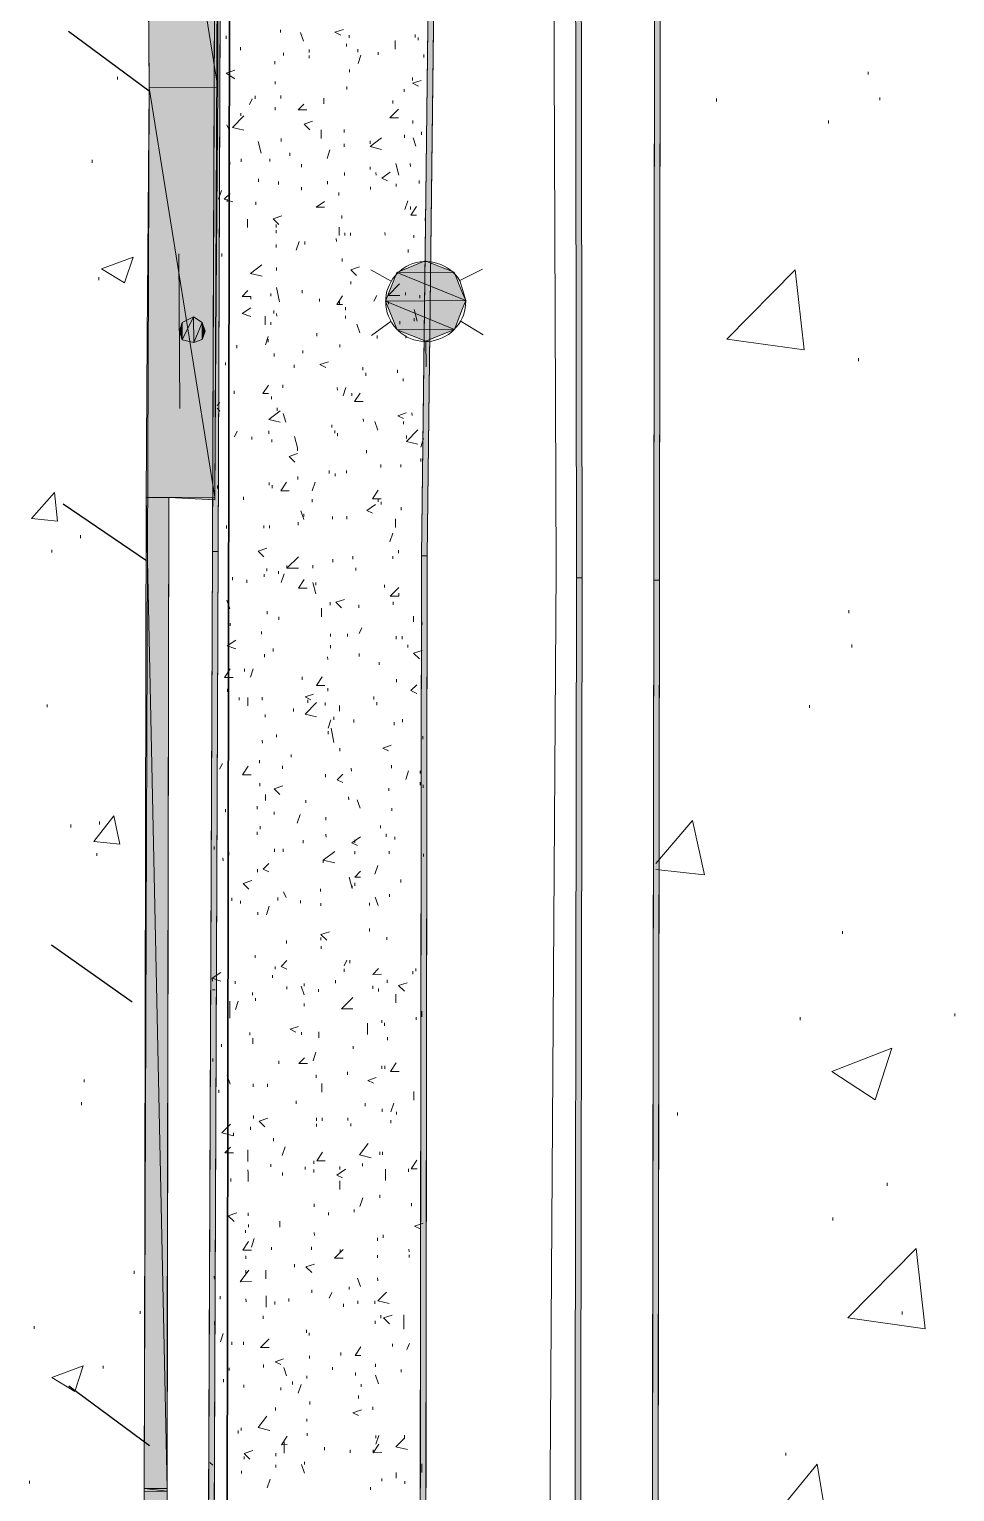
# Model space of a CAD drawing. Header units: inches. Extents: x -5728 to 15181, y 9834 to 15140.
# Drawn here: x 6608.5 to 6866.9, y 11357.5 to 11766 of the extents above; entities that cross this region are included whole.
import ezdxf

# ---------------------------------------------------------------- set-up
doc = ezdxf.new("R2010")
doc.units = ezdxf.units.IN
doc.header["$MEASUREMENT"] = 0
doc.linetypes.add('IMPORT-DASHEDX2 _4_', pattern=[0.1125, 0.075, -0.0375])
for name, color, linetype, lineweight in [('PDF_Geometry', 1, 'Continuous', 9), ('PDF_Solid Fills', 1, 'Continuous', 9), ('site plan converted for PDF_dwg', 1, 'Continuous', 9)]:
    doc.layers.add(name, color=color, linetype=linetype, lineweight=lineweight)

# ---------------------------------------------------------------- blocks, each defined once
blk = doc.blocks.new('site plan converted for PDF_dwg-1480341-SITE PLAN')
at = {"layer": 'PDF_Solid Fills', "linetype": 'IMPORT-DASHEDX2 _4_'}
for points in [[(4628.92, 1732.2), (4630.52, 1732.2), (4632.12, 2042.6), (4630.52, 2042.49), (4628.92, 1732.21)], [(4626.52, 1440.2), (4628.12, 1440.31), (4630.52, 1732.2), (4628.92, 1732.2), (4626.52, 1440.21)]]:
    blk.add_hatch(color=147, dxfattribs=at).paths.add_polyline_path(points, flags=0)
at = {"layer": 'PDF_Solid Fills'}
for points in [[(4527.32, 1740.2), (4528.92, 1740.2), (4532.12, 2041), (4530.52, 2041), (4527.96, 1799.89)], [(4585.72, 1738.6), (4587.32, 1738.6), (4592.92, 2041), (4591.32, 2041), (4586.85, 1799.5)], [(4650.52, 1731.4), (4652.12, 1731.4), (4654.52, 2039.4), (4652.92, 2039.4), (4652.32, 1962.62)], [(4524.12, 1441), (4525.72, 1441), (4528.92, 1740.2), (4527.32, 1740.2), (4524.46, 1472.79)], [(4583.32, 1441), (4584.92, 1441), (4587.32, 1738.6), (4585.72, 1738.6), (4583.57, 1472.39)], [(4648.12, 1438.6), (4649.72, 1438.6), (4652.12, 1731.4), (4650.52, 1731.4), (4648.39, 1471.96)]]:
    blk.add_hatch(color=147, dxfattribs=at).paths.add_polyline_path(points, flags=0)
at = {"layer": 'PDF_Solid Fills', "lineweight": 15}
for points in [[(4510.52, 1869.8), (4529.72, 1869.8), (4510.52, 1994.6), (4510.52, 1881.79)], [(4529.72, 1869.8), (4510.52, 1994.6), (4530.52, 1994.6), (4529.8, 1881.66)], [(4508.92, 1755.4), (4528.12, 1755.4), (4510.52, 1869.8), (4509.54, 1800.01)], [(4528.12, 1755.4), (4510.52, 1869.8), (4529.72, 1869.8), (4528.74, 1799.89)], [(4579.32, 1817.8), (4595.32, 1817.8), (4587.32, 1821)], [(4576.12, 1809.8), (4598.52, 1809.8), (4579.32, 1817.8)], [(4598.52, 1809.8), (4579.32, 1817.8), (4595.32, 1817.8), (4597.69, 1811.88)], [(4579.32, 1801.8), (4595.32, 1801.8), (4576.12, 1809.8)], [(4595.32, 1801.8), (4576.12, 1809.8), (4598.52, 1809.8), (4597.66, 1807.65)], [(4522.52, 1798.6), (4522.52, 1805.8), (4519.32, 1799.4)], [(4519.32, 1799.4), (4519.32, 1804.2), (4522.52, 1805.8), (4519.59, 1799.95)], [(4522.52, 1798.6), (4522.52, 1805.8), (4524.92, 1804.2), (4523.09, 1799.92)], [(4519.32, 1799.4), (4519.32, 1804.2), (4518.52, 1801.8), (4519.14, 1799.95)], [(4522.52, 1798.6), (4524.92, 1799.4), (4524.92, 1804.2), (4523.09, 1799.92)], [(4524.92, 1799.4), (4524.92, 1804.2), (4525.72, 1801.8), (4525.09, 1799.91)], [(4587.32, 1798.6), (4579.32, 1801.8), (4595.32, 1801.8), (4589.52, 1799.48)], [(4506.52, 1478.6), (4512.92, 1478.6), (4508.92, 1755.4), (4506.83, 1513.8)], [(4512.92, 1478.6), (4508.92, 1755.4), (4515.32, 1755.4), (4513.23, 1513.75)], [(4528.12, 1754.6), (4515.32, 1755.4), (4528.12, 1755.4)], [(4506.52, 1477.8), (4512.92, 1477.8), (4506.52, 1478.6)], [(4512.92, 1477.8), (4506.52, 1478.6), (4512.92, 1478.6)], [(4508.92, 1203.4), (4506.52, 1477.8), (4512.92, 1477.8), (4509.27, 1227.54)]]:
    blk.add_hatch(color=155, dxfattribs=at).paths.add_polyline_path(points, flags=0)
at = {"layer": 'PDF_Geometry', "color": 165, "lineweight": 25}
for p, q in [((4488.12, 1885.8), (4510.52, 1869)), ((4485.72, 1753.8), (4508.92, 1737.8)), ((4481.72, 1630.6), (4504.12, 1614.6)), ((4485.72, 1507.4), (4508.12, 1490.6))]:
    blk.add_line(p, q, dxfattribs=at)
at = {"layer": 'PDF_Geometry', "color": 155, "lineweight": 15}
for p, q in [((4532.12, 1884.2), (4532.12, 1883.4)), ((4547.32, 1885.8), (4547.32, 1885)), ((4553.72, 1882.6), (4552.92, 1885)), ((4566.52, 1884.2), (4566.52, 1883.4)), ((4584.92, 1884.2), (4584.92, 1883.4)), ((4585.72, 1883.4), (4585.72, 1882.6)), ((4536.12, 1881), (4536.12, 1880.2)), ((4548.12, 1879.4), (4548.12, 1878.6)), ((4555.32, 1880.2), (4555.32, 1879.4)), ((4565.72, 1881.8), (4565.72, 1881)), ((4568.92, 1880.2), (4568.92, 1879.4)), ((4574.52, 1879.4), (4574.52, 1878.6)), ((4579.32, 1880.2), (4579.32, 1882.6)), ((4545.72, 1877), (4545.72, 1876.2)), ((4555.32, 1878.6), (4555.32, 1877.8)), ((4568.92, 1876.2), (4569.72, 1878.6)), ((4587.32, 1878.6), (4587.32, 1877.8)), ((4501.72, 1873), (4501.72, 1872.2)), ((4545.72, 1871.4), (4545.72, 1870.6)), ((4566.52, 1874.6), (4566.52, 1873.8)), ((4584.12, 1872.2), (4584.12, 1871.4)), ((4711.32, 1873), (4711.32, 1872.2)), ((4540.12, 1867.4), (4540.12, 1866.6)), ((4547.32, 1867.4), (4547.32, 1866.6)), ((4565.72, 1869.8), (4565.72, 1869)), ((4581.72, 1869), (4581.72, 1868.2)), ((4538.52, 1865), (4539.32, 1866.6)), ((4545.72, 1864.2), (4545.72, 1863.4)), ((4578.52, 1865.8), (4578.52, 1865)), ((4668.92, 1865.8), (4668.92, 1865)), ((4714.52, 1865.8), (4714.52, 1865)), ((4532.92, 1857.8), (4532.12, 1859.4)), ((4536.12, 1862.6), (4536.12, 1861.8)), ((4584.12, 1860.2), (4584.12, 1859.4)), ((4700.12, 1859.4), (4700.12, 1858.6)), ((4547.32, 1855.4), (4547.32, 1854.6)), ((4558.52, 1855.4), (4558.52, 1857.8)), ((4564.92, 1857.8), (4564.92, 1857)), ((4581.72, 1856.2), (4581.72, 1855.4)), ((4584.92, 1853), (4584.12, 1855.4)), ((4586.52, 1857), (4586.52, 1856.2)), ((4541.72, 1851.4), (4540.92, 1854.6)), ((4549.72, 1851.4), (4549.72, 1850.6)), ((4560.12, 1849.8), (4560.92, 1852.2)), ((4564.92, 1853.8), (4564.92, 1853)), ((4572.12, 1854.6), (4572.12, 1853.8)), ((4494.52, 1849.8), (4494.52, 1849)), ((4532.92, 1849), (4532.92, 1848.2)), ((4536.12, 1849.8), (4536.12, 1849)), ((4544.12, 1849.8), (4544.12, 1849)), ((4552.92, 1848.2), (4552.92, 1847.4)), ((4572.12, 1847.4), (4572.12, 1846.6)), ((4580.12, 1845), (4579.32, 1848.2)), ((4583.32, 1848.2), (4583.32, 1847.4)), ((4540.92, 1844.2), (4540.92, 1843.4)), ((4546.52, 1843.4), (4546.52, 1842.6)), ((4560.12, 1843.4), (4560.12, 1842.6)), ((4564.92, 1845.8), (4564.92, 1845)), ((4573.72, 1845.8), (4573.72, 1845)), ((4579.32, 1842.6), (4579.32, 1841.8)), ((4585.72, 1843.4), (4585.72, 1842.6)), ((4529.72, 1838.6), (4530.52, 1841)), ((4532.12, 1838.6), (4532.12, 1837.8)), ((4552.92, 1841.8), (4552.92, 1841)), ((4563.32, 1840.2), (4563.32, 1839.4)), ((4572.12, 1841.8), (4572.12, 1841)), ((4540.12, 1837.8), (4540.12, 1837)), ((4581.72, 1835.4), (4582.52, 1837.8)), ((4583.32, 1836.2), (4583.32, 1835.4)), ((4537.72, 1830.6), (4537.72, 1833)), ((4545.72, 1831.4), (4545.72, 1830.6)), ((4563.32, 1828.2), (4563.32, 1830.6)), ((4564.12, 1833.8), (4564.12, 1833)), ((4587.32, 1833), (4587.32, 1832.2)), ((4545.72, 1829.8), (4545.72, 1829)), ((4551.32, 1824.2), (4552.12, 1826.6)), ((4553.72, 1826.6), (4553.72, 1825.8)), ((4562.52, 1827.4), (4562.52, 1826.6)), ((4564.92, 1829), (4564.92, 1828.2)), ((4566.52, 1829), (4566.52, 1828.2)), ((4576.12, 1829), (4576.12, 1828.2)), ((4584.12, 1828.2), (4584.12, 1827.4)), ((4587.32, 1821), (4587.32, 1827.4)), ((4518.52, 1780.2), (4518.52, 1823.4)), ((4530.52, 1823.4), (4530.52, 1822.6)), ((4545.72, 1825.8), (4545.72, 1825)), ((4582.52, 1824.2), (4582.52, 1823.4)), ((4545.72, 1819.4), (4545.72, 1818.6)), ((4564.12, 1821.8), (4564.12, 1821)), ((4577.72, 1815.4), (4572.12, 1818.6)), ((4496.12, 1817), (4496.12, 1816.2)), ((4546.52, 1809.8), (4545.72, 1813.8)), ((4566.52, 1815.4), (4566.52, 1814.6)), ((4544.12, 1812.2), (4544.12, 1811.4)), ((4552.92, 1813), (4552.92, 1812.2)), ((4557.72, 1810.6), (4557.72, 1809.8)), ((4563.32, 1809.8), (4563.32, 1809)), ((4572.92, 1809.8), (4573.72, 1811.4)), ((4576.92, 1809.8), (4576.92, 1809)), ((4581.72, 1812.2), (4581.72, 1811.4)), ((4585.72, 1811.4), (4585.72, 1810.6)), ((4542.52, 1803.4), (4542.52, 1805.8)), ((4544.92, 1807.4), (4544.92, 1806.6)), ((4545.72, 1806.6), (4545.72, 1805.8)), ((4564.92, 1808.2), (4564.92, 1807.4)), ((4564.92, 1805.8), (4564.92, 1805)), ((4584.92, 1804.2), (4584.12, 1807.4)), ((4544.12, 1804.2), (4544.12, 1803.4)), ((4568.92, 1801), (4568.12, 1803.4)), ((4577.72, 1804.2), (4572.12, 1800.2)), ((4580.12, 1804.2), (4580.12, 1803.4)), ((4584.12, 1805), (4584.12, 1804.2)), ((4596.92, 1804.2), (4603.32, 1800.2)), ((4534.52, 1797.8), (4534.52, 1797)), ((4542.52, 1797.8), (4543.32, 1800.2)), ((4543.32, 1799.4), (4543.32, 1798.6)), ((4556.92, 1801), (4556.92, 1800.2)), ((4563.32, 1797.8), (4563.32, 1797)), ((4573.72, 1800.2), (4573.72, 1799.4)), ((4581.72, 1800.2), (4581.72, 1799.4)), ((4587.32, 1798.6), (4587.32, 1791.4)), ((4544.92, 1795.4), (4544.92, 1794.6)), ((4552.92, 1796.2), (4552.92, 1795.4)), ((4550.52, 1792.2), (4550.52, 1791.4)), ((4569.72, 1791.4), (4569.72, 1790.6)), ((4570.52, 1789.8), (4570.52, 1789)), ((4579.32, 1790.6), (4579.32, 1789.8)), ((4708.12, 1793), (4708.12, 1792.2)), ((4547.32, 1786.6), (4547.32, 1785.8)), ((4562.52, 1785.8), (4562.52, 1785)), ((4564.12, 1783.4), (4564.92, 1785.8)), ((4580.92, 1788.2), (4580.92, 1787.4)), ((4528.92, 1781), (4529.72, 1781.8)), ((4533.72, 1785), (4533.72, 1784.2)), ((4544.12, 1783.4), (4544.12, 1782.6)), ((4566.52, 1784.2), (4566.52, 1783.4)), ((4528.92, 1780.2), (4529.72, 1779.4)), ((4545.72, 1780.2), (4545.72, 1779.4)), ((4548.12, 1776.2), (4547.32, 1778.6)), ((4569.72, 1777), (4569.72, 1776.2)), ((4583.32, 1778.6), (4583.32, 1777.8)), ((4533.72, 1772.2), (4534.52, 1773.8)), ((4543.32, 1773.8), (4543.32, 1773)), ((4560.92, 1775.4), (4560.92, 1774.6)), ((4561.72, 1773.8), (4561.72, 1773)), ((4562.52, 1773), (4562.52, 1772.2)), ((4573.72, 1773.8), (4572.92, 1776.2)), ((4580.92, 1776.2), (4580.92, 1775.4)), ((4532.12, 1769.8), (4532.12, 1769)), ((4538.52, 1772.2), (4538.52, 1771.4)), ((4544.12, 1771.4), (4544.12, 1770.6)), ((4581.72, 1772.2), (4581.72, 1771.4)), ((4585.72, 1769), (4586.52, 1771.4)), ((4570.52, 1768.2), (4570.52, 1767.4)), ((4585.72, 1765.8), (4585.72, 1765)), ((4551.32, 1761), (4551.32, 1760.2)), ((4560.12, 1762.6), (4560.12, 1761.8)), ((4561.72, 1761.8), (4561.72, 1761)), ((4564.92, 1762.6), (4564.92, 1761.8)), ((4574.52, 1764.2), (4574.52, 1763.4)), ((4580.12, 1764.2), (4580.12, 1763.4)), ((4528.92, 1758.6), (4528.92, 1757.8)), ((4543.32, 1759.4), (4543.32, 1758.6)), ((4544.12, 1758.6), (4544.12, 1757.8)), ((4555.32, 1757), (4556.12, 1759.4)), ((4536.12, 1755.4), (4536.12, 1754.6)), ((4555.32, 1754.6), (4555.32, 1753.8)), ((4573.72, 1754.6), (4573.72, 1753.8)), ((4574.52, 1753.8), (4574.52, 1753)), ((4552.92, 1749), (4552.12, 1751.4)), ((4552.92, 1750.6), (4552.92, 1749.8)), ((4560.92, 1749.8), (4560.92, 1749)), ((4564.92, 1749.8), (4564.92, 1749)), ((4578.52, 1746.6), (4578.52, 1749)), ((4580.12, 1752.2), (4580.12, 1751.4)), ((4490.52, 1745), (4490.52, 1744.2)), ((4531.32, 1747.4), (4531.32, 1746.6)), ((4541.72, 1747.4), (4541.72, 1746.6)), ((4543.32, 1747.4), (4543.32, 1746.6)), ((4551.32, 1748.2), (4551.32, 1747.4)), ((4576.92, 1742.6), (4577.72, 1745)), ((4482.52, 1741), (4482.52, 1740.2)), ((4528.92, 1737), (4528.92, 1736.2)), ((4548.12, 1736.2), (4548.12, 1735.4)), ((4555.32, 1736.2), (4555.32, 1735.4)), ((4560.92, 1737.8), (4560.92, 1737)), ((4566.52, 1738.6), (4566.52, 1737.8)), ((4577.72, 1738.6), (4577.72, 1737.8)), ((4579.32, 1740.2), (4579.32, 1739.4)), ((4652.12, 1737.8), (4652.12, 1737)), ((4532.92, 1733), (4532.92, 1732.2)), ((4536.92, 1732.2), (4536.92, 1731.4)), ((4541.72, 1733.8), (4541.72, 1733)), ((4542.52, 1735.4), (4542.52, 1734.6)), ((4545.72, 1734.6), (4545.72, 1733.8)), ((4546.52, 1731.4), (4547.32, 1733.8)), ((4567.32, 1735.4), (4567.32, 1734.6)), ((4556.12, 1728.2), (4555.32, 1731.4)), ((4556.12, 1731.4), (4556.12, 1730.6)), ((4575.32, 1730.6), (4575.32, 1729.8)), ((4532.12, 1724.2), (4531.32, 1726.6)), ((4557.72, 1721.8), (4557.72, 1724.2)), ((4560.12, 1725.8), (4560.12, 1725)), ((4568.12, 1725), (4568.12, 1724.2)), ((4577.72, 1725.8), (4577.72, 1725)), ((4532.12, 1720.2), (4532.12, 1719.4)), ((4542.52, 1723.4), (4542.52, 1722.6)), ((4545.72, 1721.8), (4545.72, 1721)), ((4583.32, 1720.2), (4583.32, 1721.8)), ((4585.72, 1720.2), (4585.72, 1719.4)), ((4704.92, 1722.6), (4704.92, 1721.8)), ((4540.92, 1717.8), (4540.92, 1717)), ((4560.12, 1717), (4560.12, 1716.2)), ((4564.92, 1717), (4564.92, 1716.2)), ((4568.12, 1717), (4568.92, 1718.6)), ((4578.52, 1716.2), (4578.52, 1715.4)), ((4580.12, 1716.2), (4580.12, 1715.4)), ((4544.12, 1713), (4544.12, 1712.2)), ((4560.12, 1713.8), (4560.12, 1713)), ((4581.72, 1713.8), (4581.72, 1713)), ((4705.72, 1713), (4705.72, 1712.2)), ((4541.72, 1711.4), (4541.72, 1710.6)), ((4559.32, 1710.6), (4559.32, 1709.8)), ((4568.12, 1711.4), (4568.12, 1710.6)), ((4573.72, 1709), (4573.72, 1708.2)), ((4536.12, 1707.4), (4536.12, 1706.6)), ((4537.72, 1705), (4538.52, 1707.4)), ((4552.12, 1705), (4552.12, 1704.2)), ((4578.52, 1704.2), (4578.52, 1703.4)), ((4531.32, 1701.8), (4531.32, 1701)), ((4534.52, 1699.4), (4534.52, 1698.6)), ((4536.92, 1697), (4536.92, 1699.4)), ((4540.92, 1699.4), (4540.92, 1698.6)), ((4559.32, 1701.8), (4559.32, 1701)), ((4572.12, 1699.4), (4572.12, 1698.6)), ((4480.92, 1697.8), (4480.92, 1697)), ((4549.72, 1696.2), (4549.72, 1695.4)), ((4553.72, 1698.6), (4553.72, 1697.8)), ((4558.52, 1697.8), (4558.52, 1697)), ((4562.52, 1695.4), (4562.52, 1697)), ((4572.92, 1697.8), (4572.92, 1697)), ((4693.72, 1696.2), (4693.72, 1695.4)), ((4541.72, 1694.6), (4541.72, 1693.8)), ((4559.32, 1690.6), (4560.12, 1693)), ((4560.92, 1693.8), (4560.92, 1693)), ((4566.52, 1693), (4566.52, 1692.2)), ((4577.72, 1692.2), (4577.72, 1691.4)), ((4580.12, 1693), (4580.12, 1692.2)), ((4540.92, 1687.4), (4540.92, 1686.6)), ((4544.92, 1689), (4544.92, 1688.2)), ((4559.32, 1689.8), (4559.32, 1689)), ((4560.92, 1686.6), (4560.12, 1690.6)), ((4585.72, 1688.2), (4585.72, 1687.4)), ((4548.92, 1683.4), (4548.92, 1682.6)), ((4562.52, 1685), (4562.52, 1684.2)), ((4528.92, 1679.4), (4529.72, 1681)), ((4540.12, 1681.8), (4540.12, 1681)), ((4546.52, 1680.2), (4546.52, 1679.4)), ((4565.72, 1679.4), (4565.72, 1678.6)), ((4576.92, 1680.2), (4576.92, 1679.4)), ((4540.12, 1675.4), (4540.12, 1674.6)), ((4558.52, 1677.8), (4558.52, 1677)), ((4580.92, 1676.2), (4581.72, 1678.6)), ((4584.92, 1678.6), (4584.92, 1677.8)), ((4584.92, 1675.4), (4584.92, 1674.6)), ((4541.72, 1670.6), (4541.72, 1672.2)), ((4564.92, 1671.4), (4564.92, 1670.6)), ((4576.12, 1673.8), (4576.12, 1673)), ((4585.72, 1674.6), (4585.72, 1673.8)), ((4530.52, 1668.2), (4530.52, 1667.4)), ((4539.32, 1669), (4539.32, 1668.2)), ((4544.12, 1667.4), (4544.12, 1666.6)), ((4552.92, 1670.6), (4552.92, 1669.8)), ((4568.12, 1668.2), (4567.32, 1670.6)), ((4576.92, 1668.2), (4576.92, 1667.4)), ((4487.32, 1664.2), (4487.32, 1663.4)), ((4495.32, 1665), (4495.32, 1664.2)), ((4540.12, 1663.4), (4540.12, 1662.6)), ((4550.52, 1664.2), (4551.32, 1666.6)), ((4558.52, 1665.8), (4558.52, 1665)), ((4573.72, 1663.4), (4573.72, 1662.6)), ((4539.32, 1661.8), (4539.32, 1661)), ((4552.12, 1659.4), (4552.12, 1658.6)), ((4558.52, 1661), (4558.52, 1660.2)), ((4566.52, 1659.4), (4566.52, 1658.6)), ((4575.32, 1661), (4575.32, 1660.2)), ((4577.72, 1660.2), (4577.72, 1659.4)), ((4494.52, 1656.2), (4494.52, 1655.4)), ((4527.32, 1657.8), (4527.32, 1657)), ((4529.72, 1654.6), (4529.72, 1653.8)), ((4531.32, 1656.2), (4531.32, 1655.4)), ((4544.12, 1657), (4544.12, 1656.2)), ((4546.52, 1657), (4546.52, 1656.2)), ((4566.52, 1656.2), (4566.52, 1655.4)), ((4576.12, 1656.2), (4576.12, 1655.4)), ((4585.72, 1655.4), (4585.72, 1654.6)), ((4539.32, 1651.4), (4539.32, 1650.6)), ((4557.72, 1653.8), (4557.72, 1653)), ((4572.12, 1649.8), (4572.92, 1652.2)), ((4566.52, 1647.4), (4566.52, 1646.6)), ((4579.32, 1648.2), (4579.32, 1647.4)), ((4532.12, 1643.4), (4532.12, 1642.6)), ((4534.52, 1642.6), (4534.52, 1641.8)), ((4544.92, 1643.4), (4544.92, 1642.6)), ((4547.32, 1643.4), (4546.52, 1645)), ((4551.32, 1642.6), (4551.32, 1641.8)), ((4556.92, 1645.8), (4556.92, 1645)), ((4572.92, 1641), (4572.12, 1643.4)), ((4576.12, 1644.2), (4576.12, 1643.4)), ((4539.32, 1639.4), (4539.32, 1638.6)), ((4541.72, 1638.6), (4542.52, 1641)), ((4556.92, 1641.8), (4556.92, 1641)), ((4570.52, 1641.8), (4570.52, 1641)), ((4570.52, 1634.6), (4570.52, 1633.8)), ((4547.32, 1631.4), (4547.32, 1630.6)), ((4556.92, 1632.2), (4556.92, 1631.4)), ((4575.32, 1632.2), (4575.32, 1631.4)), ((4702.52, 1633), (4702.52, 1632.2)), ((4538.52, 1627.4), (4538.52, 1626.6)), ((4556.92, 1629.8), (4556.92, 1629)), ((4543.32, 1621.8), (4543.32, 1621)), ((4544.12, 1624.2), (4544.12, 1623.4)), ((4563.32, 1624.2), (4564.12, 1625.8)), ((4563.32, 1623.4), (4563.32, 1622.6)), ((4564.92, 1625.8), (4564.92, 1625)), ((4582.52, 1622.6), (4582.52, 1621.8)), ((4583.32, 1623.4), (4583.32, 1622.6)), ((4526.52, 1621), (4528.92, 1620.2)), ((4526.52, 1617.8), (4527.32, 1617.8)), ((4532.92, 1620.2), (4532.92, 1619.4)), ((4547.32, 1618.6), (4547.32, 1617.8)), ((4552.12, 1616.2), (4551.32, 1618.6)), ((4552.12, 1619.4), (4552.12, 1618.6)), ((4556.12, 1617.8), (4556.12, 1617)), ((4560.92, 1620.2), (4560.92, 1619.4)), ((4571.32, 1618.6), (4571.32, 1617.8)), ((4572.92, 1617.8), (4572.92, 1617)), ((4575.32, 1620.2), (4575.32, 1619.4)), ((4532.92, 1612.2), (4533.72, 1614.6)), ((4537.72, 1617), (4537.72, 1616.2)), ((4538.52, 1615.4), (4538.52, 1614.6)), ((4552.12, 1613.8), (4552.12, 1613)), ((4577.72, 1613.8), (4577.72, 1616.2)), ((4583.32, 1609.8), (4583.32, 1609)), ((4584.92, 1609.8), (4584.92, 1611.4)), ((4733.72, 1609.8), (4733.72, 1609)), ((4536.92, 1605.8), (4536.92, 1605)), ((4551.32, 1605.8), (4551.32, 1605)), ((4569.72, 1605), (4569.72, 1608.2)), ((4573.72, 1609), (4573.72, 1608.2)), ((4574.52, 1608.2), (4574.52, 1607.4)), ((4690.52, 1609), (4690.52, 1608.2)), ((4528.92, 1602.6), (4528.92, 1601.8)), ((4565.72, 1601.8), (4565.72, 1601)), ((4575.32, 1604.2), (4575.32, 1603.4)), ((4526.52, 1598.6), (4526.52, 1597.8)), ((4544.92, 1597.8), (4544.92, 1597)), ((4554.52, 1597.8), (4555.32, 1600.2)), ((4531.32, 1591.4), (4530.52, 1593.8)), ((4555.32, 1593.8), (4555.32, 1593)), ((4564.12, 1594.6), (4564.12, 1593.8)), ((4573.72, 1596.2), (4573.72, 1595.4)), ((4574.52, 1596.2), (4574.52, 1595.4)), ((4490.52, 1593), (4490.52, 1592.2)), ((4528.12, 1589.8), (4528.12, 1589)), ((4537.72, 1591.4), (4537.72, 1590.6)), ((4541.72, 1591.4), (4541.72, 1590.6)), ((4556.92, 1589), (4556.92, 1591.4)), ((4489.72, 1586.6), (4489.72, 1585.8)), ((4530.52, 1587.4), (4530.52, 1586.6)), ((4549.72, 1586.6), (4549.72, 1585.8)), ((4568.92, 1585.8), (4568.92, 1585)), ((4576.12, 1583.4), (4576.92, 1585.8)), ((4582.52, 1586.6), (4582.52, 1589)), ((4537.72, 1582.6), (4537.72, 1581.8)), ((4555.32, 1581.8), (4555.32, 1581)), ((4556.92, 1581.8), (4556.92, 1581)), ((4564.12, 1581.8), (4564.12, 1581)), ((4573.72, 1584.2), (4573.72, 1583.4)), ((4576.12, 1581), (4576.12, 1580.2)), ((4577.72, 1583.4), (4577.72, 1582.6)), ((4656.12, 1582.6), (4656.12, 1581.8)), ((4536.92, 1579.4), (4536.92, 1578.6)), ((4555.32, 1580.2), (4555.32, 1579.4)), ((4564.92, 1580.2), (4564.92, 1579.4)), ((4536.12, 1569.8), (4536.12, 1573)), ((4543.32, 1576.2), (4543.32, 1575.4)), ((4545.72, 1571.4), (4546.52, 1573.8)), ((4542.52, 1569), (4542.52, 1568.2)), ((4554.52, 1569.8), (4554.52, 1569)), ((4568.12, 1569), (4568.12, 1568.2)), ((4572.92, 1572.2), (4572.92, 1571.4)), ((4573.72, 1572.2), (4573.72, 1571.4)), ((4531.32, 1565), (4531.32, 1564.2)), ((4545.72, 1566.6), (4545.72, 1565.8)), ((4552.12, 1568.2), (4552.12, 1567.4)), ((4554.52, 1567.4), (4554.52, 1566.6)), ((4561.72, 1568.2), (4561.72, 1567.4)), ((4574.52, 1564.2), (4574.52, 1567.4)), ((4580.92, 1567.4), (4580.92, 1566.6)), ((4561.72, 1561.8), (4561.72, 1564.2)), ((4714.52, 1562.6), (4714.52, 1561.8)), ((4554.52, 1557.8), (4554.52, 1557)), ((4567.32, 1557), (4568.12, 1559.4)), ((4572.92, 1560.2), (4572.92, 1559.4)), ((4581.72, 1557.8), (4581.72, 1557)), ((4536.12, 1555.4), (4536.12, 1554.6)), ((4558.52, 1555.4), (4558.52, 1554.6)), ((4565.72, 1556.2), (4565.72, 1555.4)), ((4699.32, 1553), (4699.32, 1552.2)), ((4535.32, 1550.6), (4535.32, 1549.8)), ((4536.12, 1552.2), (4536.12, 1551.4)), ((4554.52, 1549.8), (4554.52, 1549)), ((4573.72, 1549), (4573.72, 1548.2)), ((4536.92, 1545.8), (4537.72, 1548.2)), ((4542.52, 1545.8), (4542.52, 1545)), ((4553.72, 1545.8), (4553.72, 1545)), ((4561.72, 1545), (4561.72, 1544.2)), ((4572.12, 1548.2), (4572.12, 1547.4)), ((4580.92, 1545), (4580.92, 1544.2)), ((4535.32, 1543.4), (4535.32, 1542.6)), ((4548.92, 1541), (4548.92, 1540.2)), ((4572.12, 1543.4), (4572.12, 1542.6)), ((4580.92, 1543.4), (4580.92, 1542.6)), ((4504.12, 1539.4), (4504.12, 1538.6)), ((4526.52, 1537.8), (4526.52, 1537)), ((4535.32, 1539.4), (4535.32, 1538.6)), ((4540.92, 1537), (4540.92, 1539.4)), ((4567.32, 1534.6), (4566.52, 1537)), ((4572.12, 1537), (4572.12, 1536.2)), ((4528.12, 1532.2), (4528.12, 1531.4)), ((4540.92, 1529), (4540.92, 1532.2)), ((4553.72, 1533.8), (4553.72, 1533)), ((4558.52, 1531.4), (4559.32, 1533)), ((4564.12, 1534.6), (4564.12, 1533.8)), ((4505.72, 1528.2), (4505.72, 1527.4)), ((4535.32, 1531.4), (4535.32, 1530.6)), ((4543.32, 1530.6), (4543.32, 1529.8)), ((4547.32, 1531.4), (4547.32, 1530.6)), ((4562.52, 1529.8), (4562.52, 1529)), ((4566.52, 1530.6), (4566.52, 1529.8)), ((4571.32, 1530.6), (4571.32, 1529.8)), ((4476.12, 1524.2), (4476.12, 1523.4)), ((4526.52, 1525), (4526.52, 1524.2)), ((4540.12, 1526.6), (4540.12, 1525.8)), ((4571.32, 1525), (4571.32, 1524.2)), ((4572.92, 1526.6), (4572.92, 1525.8)), ((4579.32, 1522.6), (4579.32, 1526.6)), ((4718.52, 1526.6), (4718.52, 1525.8)), ((4528.12, 1519.4), (4528.92, 1521.8)), ((4552.12, 1522.6), (4552.12, 1521.8)), ((4552.92, 1521.8), (4552.92, 1521)), ((4531.32, 1519.4), (4531.32, 1518.6)), ((4534.52, 1519.4), (4534.52, 1518.6)), ((4561.72, 1516.2), (4561.72, 1515.4)), ((4576.12, 1518.6), (4576.12, 1517.8)), ((4580.12, 1517), (4580.92, 1518.6)), ((4495.32, 1513), (4495.32, 1512.2)), ((4530.52, 1512.2), (4530.52, 1511.4)), ((4540.12, 1513), (4540.12, 1512.2)), ((4546.52, 1509.8), (4545.72, 1512.2)), ((4552.92, 1515.4), (4552.92, 1514.6)), ((4559.32, 1512.2), (4559.32, 1511.4)), ((4571.32, 1513), (4571.32, 1512.2)), ((4528.92, 1509), (4528.92, 1508.2)), ((4534.52, 1507.4), (4534.52, 1506.6)), ((4548.12, 1508.2), (4548.12, 1507.4)), ((4549.72, 1505), (4550.52, 1507.4)), ((4552.12, 1509.8), (4552.12, 1509)), ((4565.72, 1510.6), (4565.72, 1509.8)), ((4567.32, 1507.4), (4567.32, 1506.6)), ((4572.12, 1507.4), (4571.32, 1509.8)), ((4578.52, 1511.4), (4578.52, 1510.6)), ((4544.92, 1506.6), (4544.92, 1505.8)), ((4566.52, 1504.2), (4566.52, 1503.4)), ((4543.32, 1501), (4543.32, 1500.2)), ((4552.92, 1502.6), (4552.92, 1501.8)), ((4570.52, 1501), (4570.52, 1500.2)), ((4533.72, 1495.4), (4533.72, 1494.6)), ((4552.12, 1497.8), (4552.12, 1497)), ((4532.92, 1494.6), (4532.92, 1493.8)), ((4545.72, 1488.2), (4545.72, 1491.4)), ((4552.12, 1493.8), (4552.12, 1493)), ((4571.32, 1490.6), (4572.12, 1493)), ((4571.32, 1493), (4571.32, 1492.2)), ((4534.52, 1487.4), (4534.52, 1486.6)), ((4543.32, 1488.2), (4543.32, 1487.4)), ((4556.92, 1489.8), (4556.92, 1489)), ((4564.12, 1489), (4564.12, 1488.2)), ((4570.52, 1489), (4570.52, 1488.2)), ((4685.72, 1487.4), (4685.72, 1486.6)), ((4525.72, 1485), (4524.92, 1485.8)), ((4533.72, 1483.4), (4533.72, 1482.6)), ((4543.32, 1485), (4543.32, 1484.2)), ((4551.32, 1482.6), (4550.52, 1485)), ((4551.32, 1485.8), (4551.32, 1485)), ((4584.12, 1482.6), (4584.12, 1485)), ((4474.52, 1481), (4474.52, 1480.2)), ((4540.92, 1478.6), (4541.72, 1481)), ((4572.92, 1481), (4572.92, 1480.2)), ((4576.92, 1481), (4576.92, 1482.6)), ((4579.32, 1480.2), (4579.32, 1479.4)), ((4569.72, 1478.6), (4569.72, 1477.8))]:
    blk.add_line(p, q, dxfattribs=at)
at = {"layer": 'PDF_Geometry', "color": 157, "lineweight": 35, "flags": 128}
blk.add_lwpolyline([(1834.52, 362.6), (4520.12, 325), (4553.72, 4365.8), (4155.32, 4561), (679.32, 1833.8)], close=True, dxfattribs=at)
at = {"layer": 'PDF_Geometry', "color": 155, "lineweight": 15, "flags": 128}
for points in [[(4585.72, 806.6), (4597.72, 818.6), (4606.52, 832.2), (4614.52, 852.2), (4615.32, 1143.4), (4619.32, 1439.4), (4623.32, 1734.6), (4624.12, 2041), (4624.92, 2084.2), (4624.12, 2094.6), (4620.92, 2105), (4616.12, 2113.8), (4608.92, 2121.8), (4600.92, 2128.2), (4591.32, 2133)], [(4504.12, 1203.4), (4506.52, 1478.6), (4510.52, 1869.8), (4510.52, 1994.6)], [(4531.32, 2041), (4528.12, 1754.6), (4515.32, 1755.4), (4512.92, 1477.8), (4508.92, 1201.8)], [(4564.12, 1884.2), (4562.52, 1885), (4564.92, 1885.8)], [(4534.52, 1872.2), (4532.12, 1873.8), (4534.52, 1874.6)], [(4585.72, 1869.8), (4584.12, 1870.6), (4586.52, 1871.4)], [(4554.52, 1863.4), (4552.12, 1863.4), (4553.72, 1865)], [(4559.32, 1866.6), (4559.32, 1865.8), (4559.32, 1865)], [(4580.12, 1861), (4577.72, 1861), (4580.12, 1863.4)], [(4536.92, 1857.8), (4533.72, 1858.6), (4536.92, 1861.8)], [(4555.32, 1857.8), (4553.72, 1859.4), (4556.12, 1860.2)], [(4575.32, 1852.2), (4572.12, 1853), (4575.32, 1855.4)], [(4576.92, 1843.4), (4575.32, 1844.2), (4577.72, 1845.8)], [(4533.72, 1837.8), (4531.32, 1838.6), (4532.92, 1840.2)], [(4559.32, 1836.2), (4556.92, 1836.2), (4559.32, 1837.8)], [(4584.92, 1833.8), (4583.32, 1833.8), (4584.92, 1836.2)], [(4546.52, 1831.4), (4544.92, 1833), (4547.32, 1833.8)], [(4541.72, 1817), (4538.52, 1817.8), (4541.72, 1820.2)], [(4568.12, 1817), (4566.52, 1818.6), (4568.92, 1819.4)], [(4603.32, 1818.6), (4596.92, 1815.4), (4598.52, 1809.8)], [(4580.12, 1811.4), (4576.92, 1811.4), (4580.12, 1814.6)], [(4538.52, 1810.6), (4538.52, 1811.4), (4536.12, 1811.4), (4537.72, 1813)], [(4564.12, 1809), (4562.52, 1809), (4564.12, 1811.4)], [(4538.52, 1805.8), (4536.12, 1806.6), (4538.52, 1808.2)], [(4559.32, 1791.4), (4557.72, 1792.2), (4560.12, 1793)], [(4543.32, 1784.2), (4541.72, 1784.2), (4543.32, 1786.6)], [(4569.72, 1781.8), (4567.32, 1781.8), (4568.92, 1784.2)], [(4546.52, 1776.2), (4543.32, 1777), (4546.52, 1779.4)], [(4580.92, 1777), (4579.32, 1777.8), (4581.72, 1778.6)], [(4584.92, 1769.8), (4581.72, 1770.6), (4584.92, 1773.8)], [(4551.32, 1768.2), (4551.32, 1769), (4550.52, 1772.2)], [(4550.52, 1765), (4548.92, 1766.6), (4551.32, 1767.4)], [(4548.92, 1757), (4546.52, 1757), (4548.12, 1759.4)], [(4574.52, 1754.6), (4572.12, 1754.6), (4573.72, 1757)], [(4572.12, 1750.6), (4570.52, 1751.4), (4572.92, 1753)], [(4541.72, 1738.6), (4540.12, 1740.2), (4542.52, 1741)], [(4551.32, 1735.4), (4548.12, 1735.4), (4551.32, 1738.6)], [(4553.72, 1729.8), (4551.32, 1729.8), (4552.92, 1732.2)], [(4579.32, 1728.2), (4579.32, 1727.4), (4576.92, 1727.4), (4579.32, 1729.8)], [(4563.32, 1724.2), (4561.72, 1725.8), (4564.12, 1726.6)], [(4533.72, 1713), (4531.32, 1713.8), (4533.72, 1715.4)], [(4584.92, 1709.8), (4583.32, 1711.4), (4585.72, 1712.2)], [(4532.92, 1705), (4530.52, 1705), (4532.12, 1707.4)], [(4558.52, 1702.6), (4556.12, 1702.6), (4557.72, 1705)], [(4554.52, 1698.6), (4552.92, 1699.4), (4555.32, 1700.2)], [(4584.12, 1700.2), (4582.52, 1701), (4584.12, 1702.6)], [(4556.12, 1693.8), (4552.92, 1694.6), (4556.12, 1697.8)], [(4576.12, 1684.2), (4574.52, 1685), (4576.92, 1685.8)], [(4537.72, 1677.8), (4535.32, 1677.8), (4536.92, 1680.2)], [(4563.32, 1675.4), (4561.72, 1676.2), (4563.32, 1677.8)], [(4545.72, 1672.2), (4544.12, 1673.8), (4546.52, 1674.6)], [(4650.52, 1652.2), (4660.92, 1664.2), (4664.12, 1649), (4650.52, 1650.6)], [(4567.32, 1657.8), (4565.72, 1658.6), (4568.12, 1660.2)], [(4560.92, 1653), (4557.72, 1653.8), (4560.92, 1656.2)], [(4542.52, 1650.6), (4540.92, 1651.4), (4542.52, 1653)], [(4568.12, 1649), (4566.52, 1649), (4568.12, 1650.6)], [(4536.92, 1645.8), (4535.32, 1647.4), (4537.72, 1648.2)], [(4565.72, 1646.6), (4565.72, 1645.8), (4564.92, 1649)], [(4558.52, 1631.4), (4556.92, 1633), (4559.32, 1633.8)], [(4528.92, 1622.6), (4526.52, 1621), (4526.52, 1620.2)], [(4547.32, 1623.4), (4545.72, 1624.2), (4547.32, 1625.8)], [(4573.72, 1621.8), (4571.32, 1621.8), (4572.92, 1623.4)], [(4580.12, 1617), (4578.52, 1618.6), (4580.92, 1619.4)], [(4531.32, 1609.8), (4531.32, 1610.6), (4531.32, 1614.6)], [(4565.72, 1612.2), (4562.52, 1612.2), (4565.72, 1615.4)], [(4549.72, 1605.8), (4548.12, 1606.6), (4550.52, 1607.4)], [(4556.12, 1605.8), (4556.12, 1605), (4556.12, 1604.2)], [(4537.72, 1604.2), (4537.72, 1603.4), (4537.72, 1602.6)], [(4552.92, 1597), (4550.52, 1597), (4552.12, 1598.6)], [(4578.52, 1594.6), (4576.12, 1594.6), (4577.72, 1597)], [(4571.32, 1591.4), (4569.72, 1592.2), (4572.12, 1593)], [(4540.92, 1579.4), (4539.32, 1581), (4541.72, 1581.8)], [(4532.12, 1577.8), (4532.12, 1577), (4528.92, 1577.8), (4531.32, 1580.2)], [(4532.12, 1572.2), (4529.72, 1572.2), (4531.32, 1573.8)], [(4570.52, 1570.6), (4567.32, 1571.4), (4569.72, 1574.6)], [(4557.72, 1569.8), (4555.32, 1569.8), (4556.92, 1572.2)], [(4583.32, 1567.4), (4581.72, 1567.4), (4583.32, 1569.8)], [(4536.12, 1564.2), (4536.12, 1566.6), (4536.12, 1567.4)], [(4562.52, 1565), (4560.92, 1565.8), (4563.32, 1567.4)], [(4532.12, 1553), (4530.52, 1554.6), (4532.92, 1555.4)], [(4544.92, 1553), (4544.92, 1552.2), (4544.92, 1551.4)], [(4584.12, 1550.6), (4582.52, 1551.4), (4584.92, 1552.2)], [(4536.92, 1545), (4534.52, 1545), (4536.12, 1547.4)], [(4562.52, 1542.6), (4560.12, 1542.6), (4562.52, 1545)], [(4553.72, 1538.6), (4552.12, 1540.2), (4554.52, 1541)], [(4536.92, 1536.2), (4533.72, 1536.2), (4536.12, 1539.4)], [(4575.32, 1529.8), (4572.12, 1530.6), (4574.52, 1533)], [(4575.32, 1524.2), (4573.72, 1525.8), (4576.12, 1526.6)], [(4541.72, 1517.8), (4539.32, 1517.8), (4541.72, 1520.2)], [(4567.32, 1515.4), (4565.72, 1515.4), (4567.32, 1517.8)], [(4544.92, 1513), (4543.32, 1513.8), (4545.72, 1514.6)], [(4566.52, 1498.6), (4564.92, 1499.4), (4567.32, 1500.2)], [(4541.72, 1494.6), (4538.52, 1495.4), (4540.92, 1498.6)], [(4546.52, 1490.6), (4544.92, 1490.6), (4546.52, 1493)], [(4580.12, 1489), (4576.92, 1489.8), (4579.32, 1492.2), (4579.32, 1493)], [(4536.12, 1486.6), (4534.52, 1488.2), (4536.92, 1489)], [(4572.92, 1488.2), (4570.52, 1488.2), (4572.12, 1490.6)]]:
    blk.add_lwpolyline(points, dxfattribs=at)
at = {"layer": 'PDF_Geometry', "color": 147, "flags": 128}
for points in [[(4629.72, 1732.2), (4630.52, 1732.2), (4632.12, 2042.6), (4630.52, 2042.6), (4628.92, 1732.2)], [(4527.32, 1740.2), (4528.92, 1740.2), (4532.12, 2041), (4530.52, 2041)], [(4585.72, 1738.6), (4587.32, 1738.6), (4592.92, 2041), (4591.32, 2041)], [(4650.52, 1731.4), (4652.12, 1731.4), (4654.52, 2039.4), (4652.92, 2039.4)], [(4524.12, 1441), (4525.72, 1441), (4528.92, 1740.2), (4527.32, 1740.2)], [(4583.32, 1441), (4584.92, 1441), (4587.32, 1738.6), (4585.72, 1738.6)], [(4627.32, 1440.2), (4628.12, 1440.2), (4630.52, 1732.2), (4628.92, 1732.2), (4626.52, 1440.2)], [(4648.12, 1438.6), (4649.72, 1438.6), (4652.12, 1731.4), (4650.52, 1731.4)]]:
    blk.add_lwpolyline(points, close=True, dxfattribs=at)
at = {"layer": 'PDF_Geometry', "color": 155, "lineweight": 15, "flags": 128}
for points in [[(4505.72, 1822.6), (4503.32, 1815.4), (4496.92, 1819.4)], [(4692.92, 1795.4), (4671.32, 1798.6), (4690.52, 1817.8)], [(4525.72, 1801.8), (4524.92, 1804.2), (4522.52, 1805.8), (4519.32, 1804.2), (4518.52, 1801.8), (4519.32, 1799.4), (4522.52, 1798.6), (4524.92, 1799.4)], [(4531.32, 1792.2), (4531.32, 1793)], [(4483.32, 1757), (4484.12, 1749), (4476.92, 1749.8)], [(4499.32, 1666.6), (4500.92, 1658.6), (4493.72, 1659.4)], [(4716.12, 1600.2), (4711.32, 1585.8), (4699.32, 1593.8)], [(4724.92, 1521.8), (4703.32, 1525), (4722.52, 1544.2)], [(4489.72, 1513), (4487.32, 1505.8), (4480.92, 1509.8)], [(4694.52, 1484.2), (4696.92, 1469), (4682.52, 1469.8)]]:
    blk.add_lwpolyline(points, close=True, dxfattribs=at)
at = {"layer": 'PDF_Geometry', "color": 155, "lineweight": 15}
blk.add_arc((4587.35, 1809.63), 11.17, 31.0544, 0.8364, dxfattribs=at)
at = {"layer": 'PDF_Solid Fills', "color": 147}
for p, q in [((4530.52, 2041), (4527.96, 1799.89)), ((4528.92, 1740.2), (4532.12, 2041)), ((4591.32, 2041), (4586.85, 1799.5)), ((4587.32, 1738.6), (4592.92, 2041)), ((4652.12, 1731.4), (4654.52, 2039.4)), ((4652.32, 1962.62), (4650.52, 1731.4)), ((4527.96, 1799.89), (4527.32, 1740.2)), ((4586.85, 1799.5), (4585.72, 1738.6)), ((4527.32, 1740.2), (4524.46, 1472.79)), ((4525.72, 1441), (4528.92, 1740.2)), ((4528.92, 1740.2), (4527.32, 1740.2)), ((4527.32, 1740.2), (4528.92, 1740.2)), ((4585.72, 1738.6), (4583.57, 1472.39)), ((4584.92, 1441), (4587.32, 1738.6)), ((4587.32, 1738.6), (4585.72, 1738.6)), ((4585.72, 1738.6), (4587.32, 1738.6)), ((4650.52, 1731.4), (4648.39, 1471.96)), ((4649.72, 1438.6), (4652.12, 1731.4)), ((4652.12, 1731.4), (4650.52, 1731.4)), ((4650.52, 1731.4), (4652.12, 1731.4))]:
    blk.add_line(p, q, dxfattribs=at)
at = {"layer": 'PDF_Solid Fills', "color": 155, "lineweight": 15}
for p, q in [((4529.72, 1869.8), (4510.52, 1994.6)), ((4510.52, 1994.6), (4510.52, 1881.79)), ((4529.72, 1869.8), (4510.52, 1994.6)), ((4530.52, 1994.6), (4529.8, 1881.66)), ((4510.52, 1881.79), (4510.52, 1869.8)), ((4529.8, 1881.66), (4529.72, 1869.8)), ((4510.52, 1869.8), (4509.54, 1800.01)), ((4510.52, 1869.8), (4529.72, 1869.8)), ((4528.12, 1755.4), (4510.52, 1869.8)), ((4528.12, 1755.4), (4510.52, 1869.8)), ((4510.52, 1869.8), (4529.72, 1869.8)), ((4529.72, 1869.8), (4528.74, 1799.89)), ((4587.32, 1821), (4579.32, 1817.8)), ((4595.32, 1817.8), (4587.32, 1821)), ((4579.32, 1817.8), (4576.12, 1809.8)), ((4579.32, 1817.8), (4595.32, 1817.8)), ((4598.52, 1809.8), (4579.32, 1817.8)), ((4598.52, 1809.8), (4579.32, 1817.8)), ((4579.32, 1817.8), (4595.32, 1817.8)), ((4595.32, 1817.8), (4597.69, 1811.88)), ((4576.12, 1809.8), (4598.52, 1809.8)), ((4595.32, 1801.8), (4576.12, 1809.8)), ((4576.12, 1809.8), (4579.32, 1801.8)), ((4595.32, 1801.8), (4576.12, 1809.8)), ((4576.12, 1809.8), (4598.52, 1809.8)), ((4598.52, 1809.8), (4597.66, 1807.65)), ((4597.69, 1811.88), (4598.52, 1809.8)), ((4522.52, 1805.8), (4519.32, 1799.4)), ((4519.32, 1804.2), (4522.52, 1805.8)), ((4522.52, 1805.8), (4519.59, 1799.95)), ((4522.52, 1798.6), (4522.52, 1805.8)), ((4522.52, 1798.6), (4522.52, 1805.8)), ((4522.52, 1805.8), (4524.92, 1804.2)), ((4597.66, 1807.65), (4595.32, 1801.8)), ((4519.32, 1804.2), (4518.52, 1801.8)), ((4518.52, 1801.8), (4519.14, 1799.95)), ((4519.32, 1799.4), (4519.32, 1804.2)), ((4519.32, 1799.4), (4519.32, 1804.2)), ((4524.92, 1804.2), (4523.09, 1799.92)), ((4524.92, 1804.2), (4523.09, 1799.92)), ((4524.92, 1799.4), (4524.92, 1804.2)), ((4524.92, 1804.2), (4525.72, 1801.8)), ((4524.92, 1799.4), (4524.92, 1804.2)), ((4525.72, 1801.8), (4525.09, 1799.91)), ((4587.32, 1798.6), (4579.32, 1801.8)), ((4579.32, 1801.8), (4595.32, 1801.8)), ((4579.32, 1801.8), (4595.32, 1801.8)), ((4595.32, 1801.8), (4589.52, 1799.48)), ((4509.54, 1800.01), (4508.92, 1755.4)), ((4519.14, 1799.95), (4519.32, 1799.4)), ((4519.59, 1799.95), (4519.32, 1799.4)), ((4519.32, 1799.4), (4522.52, 1798.6)), ((4523.09, 1799.92), (4522.52, 1798.6)), ((4523.09, 1799.92), (4522.52, 1798.6)), ((4522.52, 1798.6), (4524.92, 1799.4)), ((4525.09, 1799.91), (4524.92, 1799.4)), ((4528.74, 1799.89), (4528.12, 1755.4)), ((4589.52, 1799.48), (4587.32, 1798.6)), ((4508.92, 1755.4), (4506.83, 1513.8)), ((4508.92, 1755.4), (4528.12, 1755.4)), ((4512.92, 1478.6), (4508.92, 1755.4)), ((4512.92, 1478.6), (4508.92, 1755.4)), ((4508.92, 1755.4), (4515.32, 1755.4)), ((4515.32, 1755.4), (4513.23, 1513.75)), ((4528.12, 1754.6), (4515.32, 1755.4)), ((4515.32, 1755.4), (4528.12, 1755.4)), ((4528.12, 1755.4), (4528.12, 1754.6)), ((4506.83, 1513.8), (4506.52, 1478.6)), ((4513.23, 1513.75), (4512.92, 1478.6)), ((4506.52, 1478.6), (4512.92, 1478.6)), ((4512.92, 1477.8), (4506.52, 1478.6)), ((4506.52, 1478.6), (4506.52, 1477.8)), ((4512.92, 1477.8), (4506.52, 1478.6)), ((4506.52, 1478.6), (4512.92, 1478.6)), ((4506.52, 1477.8), (4512.92, 1477.8)), ((4508.92, 1203.4), (4506.52, 1477.8)), ((4506.52, 1477.8), (4512.92, 1477.8)), ((4512.92, 1477.8), (4509.27, 1227.54)), ((4512.92, 1478.6), (4512.92, 1477.8))]:
    blk.add_line(p, q, dxfattribs=at)

msp = doc.modelspace()

# ---------------------------------------------------------------- block references
at = {"layer": 'site plan converted for PDF_dwg', "color": 147, "linetype": 'IMPORT-DASHEDX2 _4_', "rotation": 0.383349167194431}
msp.add_blockref('site plan converted for PDF_dwg-1480341-SITE PLAN', (2144.04, 9849.68), dxfattribs=at)

doc.saveas('drawing.dxf')
